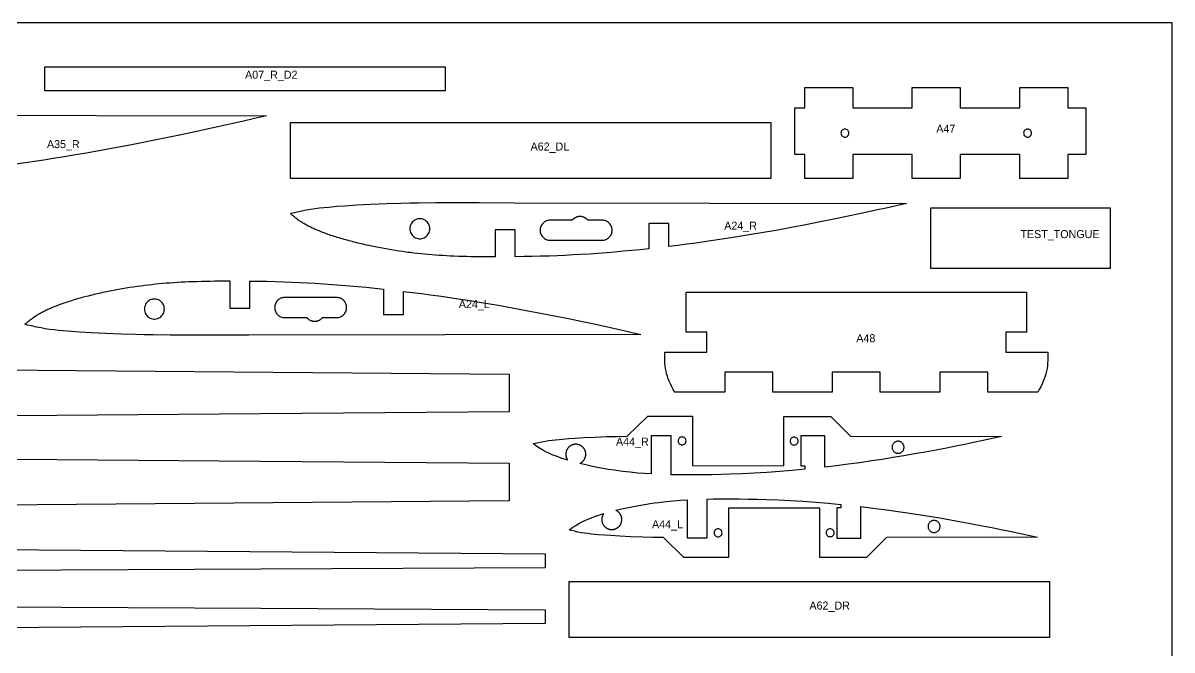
# Model space of a CAD drawing. Header units: millimetres. Extents: x 0 to 610, y 0 to 457.
# Drawn here: x 322.5 to 609.6, y 300.6 to 457.2 of the extents above; entities that cross this region are included whole.
import ezdxf

# ---------------------------------------------------------------- set-up
doc = ezdxf.new("R2010")
doc.units = ezdxf.units.MM
for name, color, linetype in [('CUT', 7, 'Continuous'), ('LABEL_DO_NOT_CUT', 3, 'Continuous'), ('STOCK_DO_NOT_CUT', 8, 'Continuous'), ('TEST_CUT_FIRST', 1, 'Continuous')]:
    doc.layers.add(name, color=color, linetype=linetype)

msp = doc.modelspace()

# ---------------------------------------------------------------- linework, layer by layer
at = {"layer": 'CUT'}
for points in [[(428, 446.28151), (428, 440.28151), (328, 440.28151), (328, 446.28151)], [(517.82638, 436.04917), (517.82638, 441.04917), (529.82638, 441.04917), (529.82638, 436.04917), (544.69857, 436.04917), (544.69857, 441.04917), (556.69857, 441.04917), (556.69857, 436.04917), (571.57077, 436.04917), (571.57077, 441.04917), (583.57077, 441.04917), (583.57077, 436.04917), (588.07077, 436.04917), (588.07077, 424.34917), (583.57077, 424.34917), (583.57077, 418.34917), (571.57077, 418.34917), (571.57077, 424.34917), (556.69857, 424.34917), (556.69857, 418.34917), (544.69857, 418.34917), (544.69857, 424.34917), (529.82638, 424.34917), (529.82638, 418.34917), (517.82638, 418.34917), (517.82638, 424.34917), (515.32638, 424.34917), (515.32638, 436.04917)], [(389.32638, 418.34917), (389.32638, 432.34917), (509.32638, 432.34917), (509.32638, 418.34917)], [(528.87635, 429.69917), (528.85713, 429.89426), (528.80023, 430.08185), (528.70782, 430.25474), (528.58345, 430.40628), (528.43192, 430.53064), (528.25903, 430.62305), (528.07144, 430.67996), (527.87635, 430.69917), (527.68126, 430.67996), (527.49366, 430.62305), (527.32078, 430.53064), (527.16924, 430.40628), (527.04488, 430.25474), (526.95247, 430.08185), (526.89556, 429.89426), (526.87635, 429.69917), (526.89556, 429.50408), (526.95247, 429.31649), (527.04488, 429.1436), (527.16924, 428.99206), (527.32078, 428.8677), (527.49366, 428.77529), (527.68126, 428.71838), (527.87635, 428.69917), (528.07144, 428.71838), (528.25903, 428.77529), (528.43192, 428.8677), (528.58345, 428.99206), (528.70782, 429.1436), (528.80023, 429.31649), (528.85713, 429.50408)], [(574.52079, 429.69917), (574.50158, 429.89426), (574.44467, 430.08185), (574.35226, 430.25474), (574.2279, 430.40628), (574.07636, 430.53064), (573.90348, 430.62305), (573.71588, 430.67996), (573.52079, 430.69917), (573.3257, 430.67996), (573.13811, 430.62305), (572.96522, 430.53064), (572.81369, 430.40628), (572.68932, 430.25474), (572.59691, 430.08185), (572.54001, 429.89426), (572.52079, 429.69917), (572.54001, 429.50408), (572.59691, 429.31649), (572.68932, 429.1436), (572.81369, 428.99206), (572.96522, 428.8677), (573.13811, 428.77529), (573.3257, 428.71838), (573.52079, 428.69917), (573.71588, 428.71838), (573.90348, 428.77529), (574.07636, 428.8677), (574.2279, 428.99206), (574.35226, 429.1436), (574.44467, 429.31649), (574.50158, 429.50408)], [(533.02987, 409.8624), (531.10157, 409.4486), (528.66918, 408.93476), (525.12742, 408.20249), (521.66281, 407.50496), (518.10103, 406.80748), (514.53785, 406.13133), (511.0962, 405.50051), (507.51562, 404.86744), (503.93144, 404.2595), (500.47882, 403.70002), (496.5928, 403.10093), (492.74106, 402.5414), (490.59371, 402.24495), (488.37105, 401.94931), (486.11978, 401.66188), (483.90243, 401.39067), (483.90722, 407.16267), (478.90723, 407.16682), (478.90195, 400.82084), (476.72465, 400.59135), (474.58162, 400.37743), (472.48965, 400.18057), (470.45358, 400.00076), (468.33972, 399.82641), (466.14982, 399.65963), (463.95228, 399.50699), (461.80738, 399.37272), (459.93033, 399.26739), (458.00365, 399.17086), (456.02062, 399.08372), (454.02119, 399.00835), (451.84698, 398.94031), (449.74541, 398.88767), (447.63988, 398.8472), (445.50029, 398.81749), (445.50588, 405.56244), (440.50588, 405.5666), (440.50025, 398.7865), (439.22882, 398.7872), (437.99242, 398.79222), (436.78257, 398.80187), (435.57733, 398.81674), (434.37964, 398.83735), (433.42871, 398.85828), (432.25107, 398.89032), (431.31913, 398.92087), (430.16864, 398.96538), (429.26098, 399.00616), (428.35491, 399.05213), (427.4358, 399.10442), (426.50563, 399.1634), (425.56636, 399.22939), (424.61988, 399.30267), (423.66794, 399.38345), (422.82699, 399.46087), (421.92196, 399.55066), (421.01633, 399.64733), (420.11153, 399.75079), (419.20899, 399.8609), (418.75942, 399.91833), (418.23509, 399.98752), (417.33248, 400.11173), (416.44315, 400.24048), (415.50238, 400.38368), (414.55665, 400.53505), (413.6276, 400.69111), (412.71544, 400.85161), (411.82041, 401.01625), (410.9427, 401.18475), (410.08251, 401.35681), (409.24003, 401.53215), (408.82549, 401.62095), (408.30967, 401.73384), (407.44337, 401.92979), (406.58299, 402.13253), (406.16972, 402.23286), (405.69078, 402.35156), (405.20672, 402.47422), (404.71952, 402.60048), (403.98702, 402.79569), (403.50014, 402.92912), (403.13699, 403.03061), (402.77632, 403.13308), (402.30038, 403.27094), (401.94794, 403.37499), (401.4851, 403.51425), (401.04441, 403.64966), (400.65126, 403.77284), (400.26704, 403.89545), (399.89241, 404.01716), (399.43859, 404.16755), (399.08776, 404.28608), (398.70667, 404.41713), (398.33311, 404.54809), (397.76563, 404.75587), (397.19529, 404.97229), (396.83224, 405.11447), (396.48253, 405.25493), (395.98221, 405.46241), (395.66432, 405.59856), (395.35853, 405.73297), (395.0645, 405.86563), (394.78186, 405.99653), (394.51027, 406.12566), (394.24938, 406.25302), (393.99881, 406.37858), (393.75823, 406.50235), (393.52728, 406.62431), (393.30561, 406.74446), (393.09835, 406.85968), (392.89923, 406.97316), (392.64584, 407.12174), (392.46443, 407.23113), (392.29006, 407.33875), (392.02789, 407.50531), (391.84079, 407.62789), (391.66108, 407.74877), (391.545, 407.82856), (391.3208, 407.98663), (391.10576, 408.14326), (390.89815, 408.29912), (390.69622, 408.45492), (390.49821, 408.61135), (390.31659, 408.75851), (390.09129, 408.94587), (389.83327, 409.16623), (389.69539, 409.28653), (389.55343, 409.41238), (389.32638, 409.61819), (389.54345, 409.68437), (389.97222, 409.80085), (390.98582, 410.04329), (392.17415, 410.30256), (393.36512, 410.54111), (394.38664, 410.72137), (395.47772, 410.87899), (396.59206, 411.01497), (397.72932, 411.13428), (398.88914, 411.24187), (400.90974, 411.41531), (402.92095, 411.5715), (405.90045, 411.76696), (407.60533, 411.86235), (409.44544, 411.9528), (411.39856, 412.0357), (413.43219, 412.10895), (416.91475, 412.20693), (419.1687, 412.25403), (421.387, 412.28913), (425.56161, 412.33305), (429.39421, 412.34917), (436.47034, 412.33986), (445.24347, 412.31589), (494.23062, 412.22283), (543.2178, 412.14284), (538.16829, 410.99336), (535.58665, 410.41996)], [(424.15546, 405.8105), (424.13574, 406.12384), (424.07691, 406.43223), (423.9799, 406.73082), (423.84622, 407.01489), (423.678, 407.27997), (423.47788, 407.52187), (423.24902, 407.73679), (422.99502, 407.92132), (422.7199, 408.07257), (422.428, 408.18815), (422.12391, 408.26622), (421.81243, 408.30557), (421.49848, 408.30557), (421.187, 408.26622), (420.88291, 408.18815), (420.59101, 408.07257), (420.31589, 407.92132), (420.0619, 407.73679), (419.83303, 407.52187), (419.63291, 407.27997), (419.46469, 407.01489), (419.33101, 406.73082), (419.234, 406.43223), (419.17517, 406.12384), (419.15546, 405.8105), (419.17517, 405.49717), (419.234, 405.18878), (419.33101, 404.89019), (419.46469, 404.60612), (419.63291, 404.34104), (419.83303, 404.09914), (420.0619, 403.88422), (420.31589, 403.69968), (420.59101, 403.54844), (420.88291, 403.43286), (421.187, 403.35479), (421.49848, 403.31544), (421.81243, 403.31544), (422.12391, 403.35479), (422.428, 403.43286), (422.7199, 403.54844), (422.99502, 403.69968), (423.24902, 403.88422), (423.47788, 404.09914), (423.678, 404.34104), (423.84622, 404.60612), (423.9799, 404.89019), (424.07691, 405.18878), (424.13574, 405.49717)], [(453.47542, 407.83533), (453.24442, 407.75268), (453.02264, 407.64778), (452.81221, 407.52165), (452.61515, 407.3755), (452.43336, 407.21074), (452.2686, 407.02896), (452.12246, 406.8319), (451.99633, 406.62147), (451.89143, 406.39969), (451.80878, 406.16869), (451.74917, 405.9307), (451.71317, 405.68802), (451.70113, 405.44298), (451.71317, 405.19794), (451.74917, 404.95525), (451.80878, 404.71727), (451.89143, 404.48627), (451.99633, 404.26449), (452.12246, 404.05405), (452.2686, 403.85699), (452.43336, 403.67521), (452.61515, 403.51045), (452.81221, 403.3643), (453.02264, 403.23817), (453.24442, 403.13328), (453.47542, 403.05063), (453.71341, 402.99101), (453.95609, 402.95502), (454.20113, 402.94298), (467.20113, 402.94298), (467.44617, 402.95502), (467.68886, 402.99101), (467.92684, 403.05063), (468.15784, 403.13328), (468.37962, 403.23817), (468.59006, 403.3643), (468.78711, 403.51045), (468.9689, 403.67521), (469.13366, 403.85699), (469.27981, 404.05405), (469.40593, 404.26449), (469.51083, 404.48627), (469.59348, 404.71727), (469.65309, 404.95525), (469.68909, 405.19794), (469.70113, 405.44298), (469.68909, 405.68802), (469.65309, 405.9307), (469.59348, 406.16869), (469.51083, 406.39969), (469.40593, 406.62147), (469.27981, 406.8319), (469.13366, 407.02896), (468.9689, 407.21074), (468.78711, 407.3755), (468.59006, 407.52165), (468.37962, 407.64778), (468.15784, 407.75268), (467.92684, 407.83533), (467.68886, 407.89494), (467.44617, 407.93094), (467.20113, 407.94298), (463.64658, 407.94298), (463.5945, 408.00544), (463.55386, 408.0514), (463.5121, 408.09636), (463.44742, 408.16183), (463.40298, 408.20414), (463.33441, 408.26553), (463.23956, 408.34337), (463.16598, 408.39865), (463.11581, 408.43398), (463.01296, 408.50089), (462.96033, 408.53244), (462.87997, 408.57731), (462.77037, 408.63248), (462.65819, 408.6822), (462.60122, 408.70499), (462.51476, 408.73652), (462.39778, 408.77358), (462.33865, 408.78995), (462.24923, 408.81176), (462.12889, 408.8357), (462.03793, 408.84976), (461.97704, 408.85727), (461.91597, 408.86329), (461.82415, 408.86949), (461.70148, 408.8725), (461.57881, 408.86949), (461.48699, 408.86329), (461.42593, 408.85727), (461.33466, 408.84545), (461.27408, 408.8357), (461.15373, 408.81176), (461.06432, 408.78995), (461.00518, 408.77358), (460.88821, 408.73652), (460.80174, 408.70499), (460.74477, 408.6822), (460.63259, 408.63248), (460.52299, 408.57731), (460.44264, 408.53244), (460.39001, 408.50089), (460.28715, 408.43398), (460.23699, 408.39865), (460.1634, 408.34337), (460.06855, 408.26553), (459.99998, 408.20414), (459.95554, 408.16183), (459.89086, 408.09636), (459.8491, 408.0514), (459.80846, 408.00544), (459.75639, 407.94298), (454.20113, 407.94298), (453.95609, 407.93094), (453.71341, 407.89494)], [(469.26025, 381.15304), (471.84189, 380.57964), (476.8914, 379.43016), (427.90422, 379.35016), (378.91707, 379.25711), (370.14394, 379.23313), (363.06781, 379.22383), (359.23521, 379.23995), (355.0606, 379.28387), (352.8423, 379.31897), (350.58835, 379.36607), (347.10579, 379.46405), (345.07216, 379.5373), (343.11904, 379.6202), (341.27893, 379.71064), (339.57405, 379.80604), (336.59455, 380.00149), (334.58334, 380.15768), (332.56274, 380.33113), (331.40292, 380.43872), (330.26566, 380.55802), (329.15132, 380.69401), (328.06024, 380.85163), (327.03872, 381.03189), (325.84775, 381.27043), (324.65942, 381.5297), (323.64582, 381.77214), (323.21705, 381.88862), (322.99998, 381.95481), (323.22703, 382.16061), (323.36899, 382.28646), (323.50687, 382.40676), (323.76489, 382.62713), (323.99019, 382.81449), (324.17181, 382.96165), (324.36982, 383.11808), (324.57175, 383.27388), (324.77936, 383.42974), (324.9944, 383.58637), (325.2186, 383.74444), (325.33468, 383.82423), (325.51439, 383.94511), (325.70149, 384.06769), (325.96366, 384.23425), (326.13803, 384.34187), (326.31944, 384.45126), (326.57283, 384.59984), (326.77195, 384.71332), (326.97921, 384.82854), (327.20088, 384.94869), (327.43183, 385.07065), (327.67241, 385.19442), (327.92298, 385.31998), (328.18387, 385.44733), (328.45546, 385.57647), (328.7381, 385.70737), (329.03213, 385.84003), (329.33792, 385.97444), (329.65581, 386.11059), (330.15613, 386.31807), (330.50584, 386.45853), (330.86889, 386.6007), (331.43923, 386.81713), (332.00671, 387.0249), (332.38027, 387.15586), (332.76136, 387.28692), (333.11219, 387.40545), (333.56601, 387.55584), (333.94064, 387.67755), (334.32486, 387.80016), (334.71801, 387.92334), (335.1587, 388.05875), (335.62154, 388.198), (335.97398, 388.30206), (336.44992, 388.43991), (336.81059, 388.54239), (337.17374, 388.64387), (337.66062, 388.77731), (338.39312, 388.97252), (338.88032, 389.09877), (339.36438, 389.22144), (339.84332, 389.34014), (340.25659, 389.44047), (341.11697, 389.64321), (341.98327, 389.83916), (342.49909, 389.95204), (342.91363, 390.04085), (343.75611, 390.21619), (344.6163, 390.38825), (345.49401, 390.55675), (346.38904, 390.72139), (347.3012, 390.88188), (348.23025, 391.03795), (349.17598, 391.18931), (350.11675, 391.33252), (351.00608, 391.46127), (351.90869, 391.58548), (352.43302, 391.65467), (352.88259, 391.7121), (353.78513, 391.82221), (354.68993, 391.92567), (355.59556, 392.02234), (356.50059, 392.11213), (357.34154, 392.18955), (358.29348, 392.27033), (359.23996, 392.34361), (360.17923, 392.4096), (361.1094, 392.46858), (362.02851, 392.52086), (362.93458, 392.56684), (363.84224, 392.60761), (364.99273, 392.65213), (365.92467, 392.68267), (367.10231, 392.71472), (368.05324, 392.73565), (369.25093, 392.75626), (370.45617, 392.77113), (371.66602, 392.78078), (372.90242, 392.7858), (374.17385, 392.7865), (374.17948, 386.0064), (379.17948, 386.01055), (379.17389, 392.75551), (381.31348, 392.7258), (383.41901, 392.68533), (385.52058, 392.63269), (387.69479, 392.56465), (389.69422, 392.48927), (391.67725, 392.40214), (393.60393, 392.3056), (395.48098, 392.20028), (397.62588, 392.066), (399.82342, 391.91337), (402.01332, 391.74658), (404.12718, 391.57224), (406.16325, 391.39243), (408.25522, 391.19556), (410.39825, 390.98165), (412.57555, 390.75216), (412.58083, 384.40618), (417.58082, 384.41033), (417.57603, 390.18233), (419.79338, 389.91112), (422.04465, 389.62369), (424.26731, 389.32805), (426.41466, 389.0316), (430.2664, 388.47206), (434.15242, 387.87297), (437.60504, 387.31349), (441.18922, 386.70556), (444.7698, 386.07248), (448.21145, 385.44167), (451.77463, 384.76552), (455.33641, 384.06804), (458.80102, 383.3705), (462.34278, 382.63824), (464.77517, 382.1244), (466.70347, 381.7106)], [(357.82906, 385.76249), (357.80934, 386.07583), (357.75051, 386.38422), (357.6535, 386.6828), (357.51982, 386.96688), (357.3516, 387.23196), (357.15148, 387.47386), (356.92262, 387.68878), (356.66862, 387.87331), (356.3935, 388.02456), (356.1016, 388.14013), (355.79751, 388.21821), (355.48603, 388.25756), (355.17208, 388.25756), (354.8606, 388.21821), (354.55651, 388.14013), (354.26461, 388.02456), (353.98949, 387.87331), (353.7355, 387.68878), (353.50663, 387.47386), (353.30651, 387.23196), (353.13829, 386.96688), (353.00461, 386.6828), (352.9076, 386.38422), (352.84877, 386.07583), (352.82906, 385.76249), (352.84877, 385.44916), (352.9076, 385.14077), (353.00461, 384.84218), (353.13829, 384.55811), (353.30651, 384.29303), (353.50663, 384.05112), (353.7355, 383.83621), (353.98949, 383.65167), (354.26461, 383.50042), (354.55651, 383.38485), (354.8606, 383.30677), (355.17208, 383.26743), (355.48603, 383.26743), (355.79751, 383.30677), (356.1016, 383.38485), (356.3935, 383.50042), (356.66862, 383.65167), (356.92262, 383.83621), (357.15148, 384.05112), (357.3516, 384.29303), (357.51982, 384.55811), (357.6535, 384.84218), (357.75051, 385.14077), (357.80934, 385.44916)], [(387.38701, 383.67806), (387.62969, 383.64206), (387.87473, 383.63002), (393.42999, 383.63002), (393.48206, 383.56756), (393.5227, 383.5216), (393.56446, 383.47664), (393.62914, 383.41117), (393.67358, 383.36886), (393.74215, 383.30747), (393.837, 383.22963), (393.91059, 383.17435), (393.96075, 383.13902), (394.06361, 383.0721), (394.11624, 383.04056), (394.19659, 382.99569), (394.30619, 382.94052), (394.41837, 382.89079), (394.47534, 382.86801), (394.56181, 382.83647), (394.67878, 382.79942), (394.73792, 382.78305), (394.82733, 382.76124), (394.94768, 382.7373), (395.00826, 382.72755), (395.09953, 382.71573), (395.16059, 382.70971), (395.25241, 382.7035), (395.37508, 382.70049), (395.49775, 382.7035), (395.58957, 382.70971), (395.65064, 382.71573), (395.71153, 382.72324), (395.80249, 382.7373), (395.92283, 382.76124), (396.01225, 382.78305), (396.07138, 382.79942), (396.18836, 382.83647), (396.27482, 382.86801), (396.33179, 382.89079), (396.44397, 382.94052), (396.55357, 382.99569), (396.63393, 383.04056), (396.68656, 383.0721), (396.78941, 383.13902), (396.83958, 383.17435), (396.91316, 383.22963), (397.00801, 383.30747), (397.07658, 383.36886), (397.12102, 383.41117), (397.1857, 383.47664), (397.22746, 383.5216), (397.2681, 383.56756), (397.32018, 383.63002), (400.87473, 383.63002), (401.11977, 383.64206), (401.36246, 383.67806), (401.60044, 383.73767), (401.83144, 383.82032), (402.05322, 383.92522), (402.26366, 384.05135), (402.46071, 384.19749), (402.6425, 384.36225), (402.80726, 384.54404), (402.95341, 384.74109), (403.07953, 384.95153), (403.18443, 385.17331), (403.26708, 385.40431), (403.32669, 385.64229), (403.36269, 385.88498), (403.37473, 386.13002), (403.36269, 386.37506), (403.32669, 386.61774), (403.26708, 386.85573), (403.18443, 387.08673), (403.07953, 387.30851), (402.95341, 387.51894), (402.80726, 387.716), (402.6425, 387.89779), (402.46071, 388.06255), (402.26366, 388.20869), (402.05322, 388.33482), (401.83144, 388.43972), (401.60044, 388.52237), (401.36246, 388.58198), (401.11977, 388.61798), (400.87473, 388.63002), (387.87473, 388.63002), (387.62969, 388.61798), (387.38701, 388.58198), (387.14902, 388.52237), (386.91802, 388.43972), (386.69624, 388.33482), (386.48581, 388.20869), (386.28875, 388.06255), (386.10696, 387.89779), (385.9422, 387.716), (385.79606, 387.51894), (385.66993, 387.30851), (385.56503, 387.08673), (385.48238, 386.85573), (385.42277, 386.61774), (385.38677, 386.37506), (385.37473, 386.13002), (385.38677, 385.88498), (385.42277, 385.64229), (385.48238, 385.40431), (385.56503, 385.17331), (385.66993, 384.95153), (385.79606, 384.74109), (385.9422, 384.54404), (386.10696, 384.36225), (386.28875, 384.19749), (386.48581, 384.05135), (386.69624, 383.92522), (386.91802, 383.82032), (387.14902, 383.73767)], [(576.08582, 364.98233), (563.58582, 364.98233), (563.58582, 369.98233), (551.58582, 369.98233), (551.58582, 364.98233), (536.71362, 364.98233), (536.71362, 369.98233), (524.71362, 369.98233), (524.71362, 364.98233), (509.84143, 364.98233), (509.84143, 369.98233), (497.84143, 369.98233), (497.84143, 364.98233), (485.34143, 364.98233), (484.98817, 365.6664), (484.64549, 366.35583), (484.31345, 367.05045), (483.99215, 367.7501), (483.73712, 368.35944), (483.51463, 368.98141), (483.32531, 369.61426), (483.16969, 370.25623), (483.04819, 370.90552), (482.96117, 371.56033), (482.90885, 372.21881), (482.8914, 372.87915), (482.8914, 374.98233), (493.39139, 374.98233), (493.39139, 379.98233), (488.21358, 379.98233), (488.21358, 389.98233), (573.21362, 389.98233), (573.21362, 379.98233), (568.03584, 379.98233), (568.03584, 374.98233), (578.53585, 374.98233), (578.53585, 372.87915), (578.5184, 372.21881), (578.46608, 371.56033), (578.37906, 370.90552), (578.25756, 370.25623), (578.10194, 369.61426), (577.91262, 368.98141), (577.69013, 368.35944), (577.4351, 367.7501), (577.11379, 367.05045), (576.78176, 366.35583), (576.43908, 365.6664)], [(514.66512, 345.43721), (511.57493, 345.17829), (508.37422, 344.94482), (506.74823, 344.84079), (505.15705, 344.74916), (502.26285, 344.60835), (499.24449, 344.49549), (496.94389, 344.43261), (494.70177, 344.38953), (492.41425, 344.3621), (490.13779, 344.34955), (487.44809, 344.3529), (485.95334, 344.36632), (484.46723, 344.3901), (484.47525, 354.06415), (479.47525, 354.0683), (479.46736, 344.57213), (477.75622, 344.67966), (476.01441, 344.8173), (474.18414, 344.99474), (472.35619, 345.2069), (471.26674, 345.35029), (470.20015, 345.50214), (468.77318, 345.72353), (467.39172, 345.95836), (466.05741, 346.20504), (464.77177, 346.46194), (463.43767, 346.7509), (461.99148, 347.09308), (461.59425, 347.19569), (461.68971, 347.23837), (461.77217, 347.27924), (461.85307, 347.32312), (461.95832, 347.38621), (462.06034, 347.45438), (462.1346, 347.50875), (462.20681, 347.56581), (462.27686, 347.6255), (462.36676, 347.70901), (462.43144, 347.77449), (462.49366, 347.8423), (462.55335, 347.91236), (462.61042, 347.98456), (462.66479, 348.05882), (462.71639, 348.13503), (462.78076, 348.23949), (462.82563, 348.31985), (462.8808, 348.42945), (462.91861, 348.51336), (462.95331, 348.5986), (462.99464, 348.71414), (463.0219, 348.80204), (463.0459, 348.89089), (463.06662, 348.98056), (463.08908, 349.1012), (463.10202, 349.19231), (463.11161, 349.28385), (463.11781, 349.37567), (463.12064, 349.46766), (463.12007, 349.55969), (463.11612, 349.65164), (463.10559, 349.7739), (463.09377, 349.86517), (463.07279, 349.98607), (463.05317, 350.07599), (463.03026, 350.16512), (463.00409, 350.25336), (462.97468, 350.34057), (462.94209, 350.42663), (462.89374, 350.53941), (462.85388, 350.62237), (462.811, 350.7038), (462.76515, 350.7836), (462.6995, 350.88727), (462.64697, 350.96284), (462.59169, 351.03642), (462.51385, 351.13127), (462.45246, 351.19984), (462.36676, 351.28767), (462.29972, 351.35072), (462.2304, 351.41126), (462.1589, 351.46921), (462.08532, 351.52448), (462.00975, 351.57701), (461.90608, 351.64266), (461.82628, 351.68852), (461.71736, 351.74503), (461.63393, 351.78386), (461.54912, 351.81961), (461.46305, 351.8522), (461.37584, 351.88161), (461.25799, 351.91578), (461.16858, 351.9376), (461.04823, 351.96153), (460.95728, 351.9756), (460.86587, 351.9863), (460.77413, 351.99364), (460.71284, 351.99665), (460.62082, 351.99834), (460.52881, 351.99665), (460.46752, 351.99364), (460.37578, 351.9863), (460.3148, 351.97954), (460.22368, 351.96659), (460.1331, 351.9503), (460.04318, 351.93069), (459.95404, 351.90778), (459.86581, 351.88161), (459.7786, 351.8522), (459.72109, 351.83082), (459.63584, 351.79613), (459.55194, 351.75831), (459.4968, 351.7314), (459.41536, 351.68852), (459.36198, 351.65827), (459.28333, 351.61047), (459.20649, 351.55981), (459.13158, 351.50636), (459.08274, 351.46921), (459.01125, 351.41126), (458.94193, 351.35072), (458.87488, 351.28767), (458.81021, 351.22219), (458.74798, 351.15438), (458.70791, 351.10792), (458.64996, 351.03642), (458.59468, 350.96284), (458.54215, 350.88727), (458.4765, 350.7836), (458.43065, 350.7038), (458.37414, 350.59488), (458.3353, 350.51144), (458.29956, 350.42663), (458.26696, 350.34057), (458.23756, 350.25336), (458.21138, 350.16512), (458.18157, 350.04609), (458.16306, 349.95594), (458.14788, 349.86517), (458.13286, 349.74338), (458.12384, 349.62101), (458.12101, 349.52902), (458.12158, 349.43699), (458.12553, 349.34504), (458.13286, 349.2533), (458.14788, 349.13151), (458.16886, 349.01061), (458.18847, 348.9207), (458.21138, 348.83156), (458.23756, 348.74333), (458.26696, 348.65612), (458.31113, 348.54163), (458.3479, 348.45727), (458.38776, 348.37431), (458.43065, 348.29288), (458.49244, 348.18687), (458.54215, 348.10941), (458.60355, 348.02173), (458.07294, 348.18155), (457.13162, 348.48091), (456.81478, 348.58759), (455.70567, 348.99357), (454.7413, 349.38074), (453.90487, 349.74922), (453.18097, 350.09861), (452.38398, 350.52301), (451.97436, 350.75942), (451.59932, 350.98834), (450.91502, 351.43874), (450.58892, 351.67662), (450.17385, 352.00442), (450, 352.14858), (450.17537, 352.19483), (450.51197, 352.27603), (451.28322, 352.4444), (452.17341, 352.62407), (453.06551, 352.78952), (453.84246, 352.91518), (454.68555, 353.02596), (455.54451, 353.12182), (457.30882, 353.28232), (458.83018, 353.40435), (460.34557, 353.51433), (462.66769, 353.65382), (465.37297, 353.78531), (468.3774, 353.89543), (470.99217, 353.96469), (473.5014, 354.01145), (478.60264, 358.98233), (489.77933, 358.97305), (489.76911, 346.66853), (512.5691, 346.64959), (512.57932, 358.95411), (524.33059, 358.94435), (524.33058, 358.93571), (529.27627, 353.97711), (567.02559, 353.90971), (563.18178, 353.07635), (559.27679, 352.25817), (557.80974, 351.95881), (555.96159, 351.58749), (553.27038, 351.0587), (550.63191, 350.55481), (547.92659, 350.05214), (545.21897, 349.56508), (542.59887, 349.11117), (539.88064, 348.65651), (537.15763, 348.22004), (534.52787, 347.81871), (531.57919, 347.39029), (528.65393, 346.99072), (525.80444, 346.62708), (522.86879, 346.27726), (522.87532, 354.13619), (516.87532, 354.14117), (516.86905, 346.58715), (517.86905, 346.58632), (517.86835, 345.74055)], [(488.17422, 352.82069), (488.155, 353.01578), (488.0981, 353.20337), (488.00569, 353.37626), (487.88132, 353.52779), (487.72979, 353.65216), (487.5569, 353.74457), (487.36931, 353.80147), (487.17422, 353.82069), (486.97913, 353.80147), (486.79153, 353.74457), (486.61865, 353.65216), (486.46711, 353.52779), (486.34275, 353.37626), (486.25034, 353.20337), (486.19343, 353.01578), (486.17422, 352.82069), (486.19343, 352.6256), (486.25034, 352.438), (486.34275, 352.26512), (486.46711, 352.11358), (486.61865, 351.98922), (486.79153, 351.89681), (486.97913, 351.8399), (487.17422, 351.82069), (487.36931, 351.8399), (487.5569, 351.89681), (487.72979, 351.98922), (487.88132, 352.11358), (488.00569, 352.26512), (488.0981, 352.438), (488.155, 352.6256)], [(516.17421, 352.79743), (516.15499, 352.99252), (516.09809, 353.18011), (516.00568, 353.353), (515.88131, 353.50454), (515.72978, 353.6289), (515.55689, 353.72131), (515.3693, 353.77822), (515.17421, 353.79743), (514.97912, 353.77822), (514.79152, 353.72131), (514.61864, 353.6289), (514.4671, 353.50454), (514.34274, 353.353), (514.25033, 353.18011), (514.19342, 352.99252), (514.17421, 352.79743), (514.19342, 352.60234), (514.25033, 352.41475), (514.34274, 352.24186), (514.4671, 352.09032), (514.61864, 351.96596), (514.79152, 351.87355), (514.97912, 351.81665), (515.17421, 351.79743), (515.3693, 351.81665), (515.55689, 351.87355), (515.72978, 351.96596), (515.88131, 352.09032), (516.00568, 352.24186), (516.09809, 352.41475), (516.15499, 352.60234)], [(540.30356, 352.48326), (540.18573, 352.395), (540.07713, 352.29562), (539.97879, 352.18607), (539.89166, 352.0674), (539.81657, 351.94076), (539.75426, 351.80736), (539.70533, 351.6685), (539.67023, 351.52551), (539.64932, 351.37976), (539.64279, 351.23267), (539.6507, 351.08564), (539.67299, 350.94009), (539.70943, 350.79743), (539.75967, 350.65902), (539.82324, 350.52621), (539.89951, 350.40027), (539.98776, 350.28241), (540.08712, 350.17376), (540.19666, 350.07539), (540.31531, 349.98822), (540.44193, 349.9131), (540.57529, 349.85076), (540.71412, 349.8018), (540.85708, 349.76668), (541.00279, 349.74574), (541.14985, 349.7392), (541.29685, 349.7471), (541.44235, 349.76937), (541.58498, 349.80581), (541.72334, 349.85605), (541.85612, 349.91962), (541.98202, 349.99589), (542.09984, 350.08415), (542.20844, 350.18353), (542.30679, 350.29309), (542.39392, 350.41175), (542.469, 350.5384), (542.53131, 350.67179), (542.58025, 350.81065), (542.61534, 350.95364), (542.63626, 351.09939), (542.64279, 351.24649), (542.63487, 351.39351), (542.61259, 351.53906), (542.57615, 351.68172), (542.5259, 351.82013), (542.46234, 351.95294), (542.38606, 352.07889), (542.29782, 352.19675), (542.19845, 352.30539), (542.08891, 352.40377), (541.97027, 352.49093), (541.84365, 352.56605), (541.71028, 352.62839), (541.57145, 352.67736), (541.42849, 352.71247), (541.28278, 352.73341), (541.13572, 352.73996), (540.98873, 352.73205), (540.84322, 352.70978), (540.7006, 352.67335), (540.56223, 352.6231), (540.42946, 352.55954)], [(526.86837, 336.95854), (526.86907, 336.11278), (525.86907, 336.11195), (525.87534, 328.55792), (531.87534, 328.56291), (531.86881, 336.42184), (534.80446, 336.07201), (537.65395, 335.70838), (540.57921, 335.3088), (543.52789, 334.88039), (546.15765, 334.47906), (548.88066, 334.04258), (551.59889, 333.58793), (554.21899, 333.13401), (556.92661, 332.64696), (559.63193, 332.14429), (562.2704, 331.6404), (564.96161, 331.1116), (566.80976, 330.74029), (568.27681, 330.44093), (572.1818, 329.62274), (576.02561, 328.78939), (538.27629, 328.72199), (533.3306, 323.76339), (533.33061, 323.75475), (521.57934, 323.74499), (521.56912, 336.04951), (498.76913, 336.03057), (498.77935, 323.72605), (487.60266, 323.71677), (482.50142, 328.68765), (479.99219, 328.7344), (477.37742, 328.80367), (474.37299, 328.91379), (471.66771, 329.04528), (469.34559, 329.18477), (467.8302, 329.29475), (466.30884, 329.41678), (464.54453, 329.57728), (463.68557, 329.67314), (462.84248, 329.78392), (462.06553, 329.90958), (461.17343, 330.07502), (460.28324, 330.2547), (459.51199, 330.42307), (459.17539, 330.50426), (459.00002, 330.55052), (459.17387, 330.69468), (459.58894, 331.02248), (459.91504, 331.26036), (460.59934, 331.71076), (460.97438, 331.93968), (461.384, 332.17609), (462.18099, 332.60049), (462.90489, 332.94988), (463.74132, 333.31836), (464.70569, 333.70553), (465.8148, 334.11151), (466.13164, 334.21819), (467.07296, 334.51755), (467.60357, 334.67736), (467.54217, 334.58968), (467.49246, 334.51223), (467.43067, 334.40622), (467.38778, 334.32479), (467.34792, 334.24183), (467.31115, 334.15747), (467.26698, 334.04298), (467.23758, 333.95577), (467.2114, 333.86754), (467.18849, 333.7784), (467.16888, 333.68848), (467.1479, 333.56758), (467.13288, 333.4458), (467.12555, 333.35406), (467.1216, 333.26211), (467.12103, 333.17008), (467.12386, 333.07809), (467.13288, 332.95571), (467.1479, 332.83393), (467.16308, 332.74316), (467.18159, 332.653), (467.2114, 332.53398), (467.23758, 332.44574), (467.26698, 332.35853), (467.29958, 332.27246), (467.33532, 332.18765), (467.37416, 332.10422), (467.43067, 331.9953), (467.47652, 331.9155), (467.54217, 331.81183), (467.5947, 331.73626), (467.64998, 331.66268), (467.70793, 331.59118), (467.748, 331.54472), (467.81023, 331.47691), (467.8749, 331.41143), (467.94195, 331.34838), (468.01127, 331.28784), (468.08276, 331.22989), (468.1316, 331.19274), (468.20651, 331.13928), (468.28335, 331.08862), (468.362, 331.04083), (468.41538, 331.01058), (468.49682, 330.9677), (468.55196, 330.94078), (468.63586, 330.90297), (468.72111, 330.86828), (468.77862, 330.8469), (468.86583, 330.81749), (468.95406, 330.79132), (469.0432, 330.76841), (469.13312, 330.74879), (469.2237, 330.7325), (469.31482, 330.71956), (469.3758, 330.7128), (469.46754, 330.70546), (469.52883, 330.70245), (469.62084, 330.70076), (469.71286, 330.70245), (469.77415, 330.70546), (469.86589, 330.7128), (469.9573, 330.7235), (470.04825, 330.73756), (470.1686, 330.7615), (470.25801, 330.78332), (470.37586, 330.81749), (470.46307, 330.8469), (470.54914, 330.87949), (470.63395, 330.91523), (470.71738, 330.95407), (470.8263, 331.01058), (470.9061, 331.05644), (471.00977, 331.12208), (471.08534, 331.17461), (471.15892, 331.22989), (471.23042, 331.28784), (471.29974, 331.34838), (471.36678, 331.41143), (471.45248, 331.49925), (471.51387, 331.56783), (471.59171, 331.66268), (471.64699, 331.73626), (471.69952, 331.81183), (471.76517, 331.9155), (471.81102, 331.9953), (471.8539, 332.07673), (471.89376, 332.15968), (471.94211, 332.27246), (471.9747, 332.35853), (472.00411, 332.44574), (472.03028, 332.53398), (472.05319, 332.62311), (472.07281, 332.71303), (472.09379, 332.83393), (472.10561, 332.9252), (472.11614, 333.04746), (472.12009, 333.1394), (472.12066, 333.23144), (472.11783, 333.32343), (472.11163, 333.41525), (472.10204, 333.50678), (472.0891, 333.5979), (472.06664, 333.71854), (472.04592, 333.80821), (472.02192, 333.89706), (471.99466, 333.98496), (471.95333, 334.10049), (471.91863, 334.18574), (471.88082, 334.26964), (471.82565, 334.37925), (471.78078, 334.4596), (471.71641, 334.56407), (471.66481, 334.64028), (471.61044, 334.71453), (471.55337, 334.78674), (471.49368, 334.8568), (471.43146, 334.92461), (471.36678, 334.99008), (471.27688, 335.0736), (471.20683, 335.13328), (471.13462, 335.19035), (471.06036, 335.24472), (470.95834, 335.31289), (470.85309, 335.37597), (470.77219, 335.41986), (470.68973, 335.46073), (470.59427, 335.50341), (470.9915, 335.60602), (472.43769, 335.94819), (473.77179, 336.23716), (475.05743, 336.49405), (476.39174, 336.74074), (477.7732, 336.97557), (479.20017, 337.19696), (480.26676, 337.34881), (481.35621, 337.4922), (483.18416, 337.70436), (485.01443, 337.8818), (486.75624, 338.01944), (488.46738, 338.12697), (488.47527, 328.63079), (493.47527, 328.63495), (493.46725, 338.30899), (494.95336, 338.33278), (496.44811, 338.3462), (499.13781, 338.34955), (501.41427, 338.33699), (503.70179, 338.30957), (505.94391, 338.26649), (508.24451, 338.20361), (511.26287, 338.09075), (514.15707, 337.94994), (515.74825, 337.85831), (517.37424, 337.75428), (520.57495, 337.52081), (523.66514, 337.26188)], [(497.17424, 329.87841), (497.15502, 330.0735), (497.09812, 330.2611), (497.00571, 330.43398), (496.88134, 330.58552), (496.72981, 330.70988), (496.55692, 330.80229), (496.36933, 330.8592), (496.17424, 330.87841), (495.97915, 330.8592), (495.79155, 330.80229), (495.61867, 330.70988), (495.46713, 330.58552), (495.34277, 330.43398), (495.25036, 330.2611), (495.19345, 330.0735), (495.17424, 329.87841), (495.19345, 329.68332), (495.25036, 329.49573), (495.34277, 329.32284), (495.46713, 329.1713), (495.61867, 329.04694), (495.79155, 328.95453), (495.97915, 328.89763), (496.17424, 328.87841), (496.36933, 328.89763), (496.55692, 328.95453), (496.72981, 329.04694), (496.88134, 329.1713), (497.00571, 329.32284), (497.09812, 329.49573), (497.15502, 329.68332)], [(525.17423, 329.90167), (525.15501, 330.09676), (525.09811, 330.28435), (525.0057, 330.45724), (524.88133, 330.60877), (524.7298, 330.73314), (524.55691, 330.82555), (524.36932, 330.88245), (524.17423, 330.90167), (523.97914, 330.88245), (523.79154, 330.82555), (523.61866, 330.73314), (523.46712, 330.60877), (523.34276, 330.45724), (523.25035, 330.28435), (523.19344, 330.09676), (523.17423, 329.90167), (523.19344, 329.70658), (523.25035, 329.51898), (523.34276, 329.3461), (523.46712, 329.19456), (523.61866, 329.0702), (523.79154, 328.97779), (523.97914, 328.92088), (524.17423, 328.90167), (524.36932, 328.92088), (524.55691, 328.97779), (524.7298, 329.0702), (524.88133, 329.19456), (525.0057, 329.3461), (525.09811, 329.51898), (525.15501, 329.70658)], [(549.42948, 330.13956), (549.56225, 330.07599), (549.70062, 330.02575), (549.84324, 329.98932), (549.98875, 329.96704), (550.13574, 329.95914), (550.2828, 329.96569), (550.42851, 329.98662), (550.57147, 330.02174), (550.7103, 330.07071), (550.84367, 330.13305), (550.97029, 330.20816), (551.08893, 330.29533), (551.19847, 330.39371), (551.29784, 330.50235), (551.38608, 330.62021), (551.46236, 330.74615), (551.52592, 330.87897), (551.57617, 331.01737), (551.61261, 331.16004), (551.63489, 331.30558), (551.64281, 331.45261), (551.63628, 331.59971), (551.61536, 331.74545), (551.58027, 331.88845), (551.53133, 332.02731), (551.46902, 332.1607), (551.39394, 332.28734), (551.30681, 332.40601), (551.20846, 332.51556), (551.09986, 332.61495), (550.98204, 332.7032), (550.85614, 332.77948), (550.72336, 332.84305), (550.585, 332.89329), (550.44237, 332.92972), (550.29687, 332.952), (550.14987, 332.9599), (550.00281, 332.95335), (549.8571, 332.93242), (549.71414, 332.8973), (549.57531, 332.84833), (549.44195, 332.78599), (549.31533, 332.71088), (549.19668, 332.62371), (549.08714, 332.52533), (548.98778, 332.41669), (548.89953, 332.29883), (548.82326, 332.17289), (548.75969, 332.04007), (548.70945, 331.90167), (548.67301, 331.75901), (548.65072, 331.61346), (548.64281, 331.46643), (548.64934, 331.31933), (548.67025, 331.17359), (548.70535, 331.03059), (548.75428, 330.89173), (548.81659, 330.75834), (548.89168, 330.6317), (548.97881, 330.51303), (549.07715, 330.40348), (549.18575, 330.30409), (549.30358, 330.21584)], [(453.00002, 324.6493), (453.00002, 321.17124), (381.89112, 320.82603), (298.85438, 320.41218), (113.62955, 319.46873), (10, 318.93015), (10, 328.14353)], [(579.00002, 317.71677), (579.00002, 303.71677), (459.00002, 303.71677), (459.00002, 317.71677)], [(10, 303.71677), (10, 312.93015), (113.62955, 312.39157), (298.85438, 311.44812), (381.89112, 311.03427), (453.00002, 310.68906), (453.00002, 307.211)]]:
    msp.add_lwpolyline(points, close=True, dxfattribs=at)
for points in [[(298.28013, 434.18767), (383.32638, 434.03514), (380.35688, 433.33703), (377.30112, 432.63016), (374.21854, 431.92865), (371.16857, 431.24658), (368.86782, 430.74038), (365.96338, 430.11141), (361.58013, 429.18253), (357.85484, 428.4124), (354.56915, 427.74879), (351.24112, 427.09204), (348.77431, 426.61586), (344.65201, 425.8411), (341.49592, 425.26657), (338.30592, 424.7027), (335.23685, 424.17713), (332.31623, 423.69282), (330.01421, 423.32263), (327.67551, 422.95683), (325.34638, 422.6026), (323.07305, 422.26714), (320.11122, 421.84608)], [(90, 372.53677), (444, 369.49581), (444, 360.07142), (371.52224, 359.48377), (209.35, 358.20872)], [(209.35, 349.15864), (371.52224, 347.88359), (444, 347.29594), (444, 337.87155), (90, 334.83059)]]:
    msp.add_lwpolyline(points, dxfattribs=at)
at = {"layer": 'STOCK_DO_NOT_CUT'}
msp.add_lwpolyline([(0, 0), (609.6, 0), (609.6, 457.2), (0, 457.2)], close=True, dxfattribs=at)
at = {"layer": 'TEST_CUT_FIRST'}
msp.add_lwpolyline([(594.2178, 395.98233), (594.2178, 410.98233), (549.2178, 410.98233), (549.2178, 395.98233)], close=True, dxfattribs=at)

# ---------------------------------------------------------------- texts
at = {"layer": 'LABEL_DO_NOT_CUT'}
for s, p in [('A07_R_D2', (378, 443.28151)), ('A47', (550.69857, 429.79672)), ('A35_R', (328.49111, 425.9457)), ('A62_DL', (449.32638, 425.34917)), ('A24_R', (497.72493, 405.58258)), ('TEST_TONGUE', (571.7178, 403.48233)), ('A24_L', (431.39851, 385.99042)), ('A48', (530.71362, 377.48233)), ('A44_R', (470.67163, 351.66339)), ('A44_L', (479.67165, 331.03571)), ('A62_DR', (519.00002, 310.71677))]:
    msp.add_text(s, height=2, dxfattribs=at).set_placement(p)

doc.saveas('drawing.dxf')
